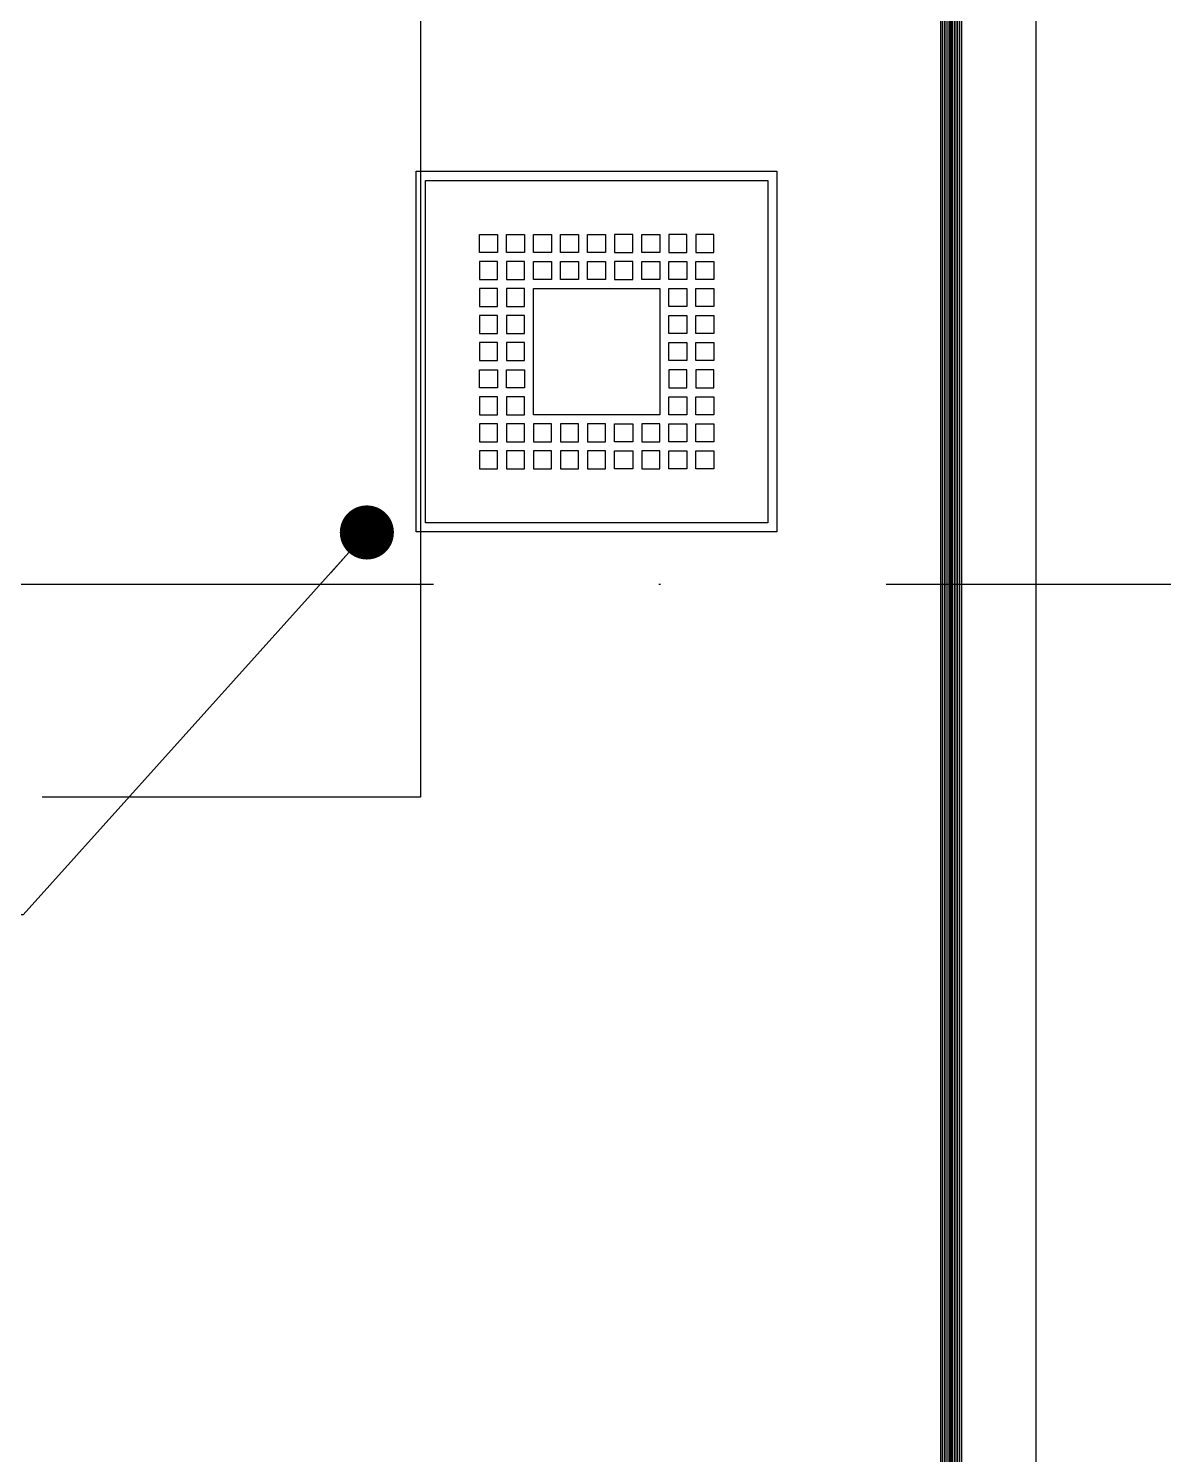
# Model space of a CAD drawing. Extents: x 58467 to 79089, y -33726 to -17391.
# Drawn here: x 72400 to 72462.9, y -20735.3 to -20656.2 of the extents above; entities that cross this region are included whole.
import ezdxf
from ezdxf.enums import TextEntityAlignment as Align

# ---------------------------------------------------------------- set-up
doc = ezdxf.new("R2010")
doc.units = 0
doc.header["$LTSCALE"] = 100
doc.linetypes.add('DASHDOT2', pattern=[0.5, 0.25, -0.125, 0, -0.125])
doc.linetypes.add('HIDDEN2', pattern=[0.1875, 0.125, -0.0625])
doc.layers.add('+ENTE-HVAC-VRF-KLİMA BAKIR BORU', color=52, linetype='COPPER_LINE', lineweight=30)
doc.layers.add('+ENTE-ST-DOSEME USTU KONDDRENAJ', color=110, linetype='DOSEMEUSTUKONDENSDRENAJ_LINE', lineweight=40)
for name, color, linetype in [('3-cam', 4, 'Continuous'), ('BA_axis', 5, 'DASHDOT2'), ('BA_symbol', 8, 'Continuous'), ('BA_text_material', 12, 'Continuous'), ('DTR', 24, 'Continuous'), ('Kompozit', 122, 'Continuous')]:
    doc.layers.add(name, color=color, linetype=linetype)
doc.styles.add('dim', font='simplex.shx', dxfattribs={"width": 0.7})
doc.styles.add('text1', font='arial.ttf', dxfattribs={"height": 20})
doc.linetypes.add('COPPER_LINE', pattern='A,35,-10,["COPPER",Standard,S=15,R=0,X=-0.075,Y=-7.5],-95', length=140)
doc.linetypes.add('DOSEMEUSTUKONDENSDRENAJ_LINE', pattern='A,300,-40,["CD",Standard,S=15,R=0,X=-35,Y=-7.5],0', length=340)
doc.dimstyles.new('1_100', dxfattribs={"dimtxt": 8, "dimasz": 3, "dimexe": 6, "dimexo": 0, "dimgap": 2, "dimtad": 0, "dimdec": 1, "dimzin": 11, "dimtxsty": 'dim', "dimblk": 'DOT', "dimcen": 0, "dimdle": 1.25, "dimclrt": 256, "dimadec": 0, "dimazin": 0, "dimtfac": 1.25, "dimtdec": 1, "dimtix": 1, "dimtofl": 0, "dimtmove": 1, "dimatfit": 3, "dimldrblk": 'DOT', "dimfxl": 20, "dimfxlon": 1, "dimtolj": 1, "dimtzin": 0, "dimarcsym": 0})

# ---------------------------------------------------------------- blocks, each defined once
blk = doc.blocks.new('*U176')
blk.add_line((0, 0), (0, -696))
at = {"linetype": 'Continuous', "style": 'text1'}
blk.add_attdef('1', text='', height=40, dxfattribs=at).set_placement((0, 38), align=Align.MIDDLE)
blk = doc.blocks.new('AXIS')
at = {"layer": 'BA_axis', "xscale": -1, "rotation": 270}
blk.add_blockref('*U176', (4176.09, -33135.267), dxfattribs=at)
blk = doc.blocks.new('süzgeç')
for points in [[(44592.82, -25660.774), (44612.82, -25660.774), (44612.82, -25680.774), (44592.82, -25680.774)], [(44593.32, -25661.274), (44612.32, -25661.274), (44612.32, -25680.274), (44593.32, -25680.274)], [(44596.32, -25664.274), (44597.32, -25664.274), (44597.32, -25665.274), (44596.32, -25665.274)], [(44597.82, -25664.274), (44598.82, -25664.274), (44598.82, -25665.274), (44597.82, -25665.274)], [(44599.32, -25664.274), (44599.32, -25665.274), (44600.32, -25665.274), (44600.32, -25664.274)], [(44601.82, -25664.274), (44601.82, -25665.274), (44600.82, -25665.274), (44600.82, -25664.274)], [(44602.32, -25664.274), (44602.32, -25665.274), (44603.32, -25665.274), (44603.32, -25664.274)], [(44603.82, -25664.274), (44603.82, -25665.274), (44604.82, -25665.274), (44604.82, -25664.274)], [(44605.32, -25664.274), (44605.32, -25665.274), (44606.32, -25665.274), (44606.32, -25664.274)], [(44607.82, -25664.274), (44606.82, -25664.274), (44606.82, -25665.274), (44607.82, -25665.274)], [(44609.32, -25664.274), (44608.32, -25664.274), (44608.32, -25665.274), (44609.32, -25665.274)], [(44596.32, -25665.774), (44597.32, -25665.774), (44597.32, -25666.774), (44596.32, -25666.774)], [(44597.82, -25665.774), (44598.82, -25665.774), (44598.82, -25666.774), (44597.82, -25666.774)], [(44599.32, -25665.774), (44599.32, -25666.774), (44600.32, -25666.774), (44600.32, -25665.774)], [(44601.82, -25665.774), (44601.82, -25666.774), (44600.82, -25666.774), (44600.82, -25665.774)], [(44602.32, -25665.774), (44602.32, -25666.774), (44603.32, -25666.774), (44603.32, -25665.774)], [(44603.82, -25665.774), (44603.82, -25666.774), (44604.82, -25666.774), (44604.82, -25665.774)], [(44605.32, -25665.774), (44605.32, -25666.774), (44606.32, -25666.774), (44606.32, -25665.774)], [(44607.82, -25665.774), (44606.82, -25665.774), (44606.82, -25666.774), (44607.82, -25666.774)], [(44609.32, -25665.774), (44608.32, -25665.774), (44608.32, -25666.774), (44609.32, -25666.774)], [(44596.32, -25667.274), (44597.32, -25667.274), (44597.32, -25668.274), (44596.32, -25668.274)], [(44597.82, -25667.274), (44598.82, -25667.274), (44598.82, -25668.274), (44597.82, -25668.274)], [(44599.32, -25667.274), (44606.32, -25667.274), (44606.32, -25674.274), (44599.32, -25674.274)], [(44607.82, -25667.274), (44606.82, -25667.274), (44606.82, -25668.274), (44607.82, -25668.274)], [(44609.32, -25667.274), (44608.32, -25667.274), (44608.32, -25668.274), (44609.32, -25668.274)], [(44596.32, -25669.774), (44597.32, -25669.774), (44597.32, -25668.774), (44596.32, -25668.774)], [(44597.82, -25669.774), (44598.82, -25669.774), (44598.82, -25668.774), (44597.82, -25668.774)], [(44607.82, -25669.774), (44606.82, -25669.774), (44606.82, -25668.774), (44607.82, -25668.774)], [(44609.32, -25669.774), (44608.32, -25669.774), (44608.32, -25668.774), (44609.32, -25668.774)], [(44596.32, -25670.274), (44597.32, -25670.274), (44597.32, -25671.274), (44596.32, -25671.274)], [(44597.82, -25670.274), (44598.82, -25670.274), (44598.82, -25671.274), (44597.82, -25671.274)], [(44607.82, -25670.274), (44606.82, -25670.274), (44606.82, -25671.274), (44607.82, -25671.274)], [(44609.32, -25670.274), (44608.32, -25670.274), (44608.32, -25671.274), (44609.32, -25671.274)], [(44596.32, -25671.774), (44597.32, -25671.774), (44597.32, -25672.774), (44596.32, -25672.774)], [(44597.82, -25671.774), (44598.82, -25671.774), (44598.82, -25672.774), (44597.82, -25672.774)], [(44607.82, -25671.774), (44606.82, -25671.774), (44606.82, -25672.774), (44607.82, -25672.774)], [(44609.32, -25671.774), (44608.32, -25671.774), (44608.32, -25672.774), (44609.32, -25672.774)], [(44596.32, -25673.274), (44597.32, -25673.274), (44597.32, -25674.274), (44596.32, -25674.274)], [(44597.82, -25673.274), (44598.82, -25673.274), (44598.82, -25674.274), (44597.82, -25674.274)], [(44607.82, -25673.274), (44606.82, -25673.274), (44606.82, -25674.274), (44607.82, -25674.274)], [(44609.32, -25673.274), (44608.32, -25673.274), (44608.32, -25674.274), (44609.32, -25674.274)], [(44596.32, -25674.774), (44597.32, -25674.774), (44597.32, -25675.774), (44596.32, -25675.774)], [(44597.82, -25674.774), (44598.82, -25674.774), (44598.82, -25675.774), (44597.82, -25675.774)], [(44599.32, -25675.774), (44599.32, -25674.774), (44600.32, -25674.774), (44600.32, -25675.774)], [(44601.82, -25675.774), (44601.82, -25674.774), (44600.82, -25674.774), (44600.82, -25675.774)], [(44602.32, -25675.774), (44602.32, -25674.774), (44603.32, -25674.774), (44603.32, -25675.774)], [(44603.82, -25675.774), (44603.82, -25674.774), (44604.82, -25674.774), (44604.82, -25675.774)], [(44605.32, -25675.774), (44605.32, -25674.774), (44606.32, -25674.774), (44606.32, -25675.774)], [(44607.82, -25674.774), (44606.82, -25674.774), (44606.82, -25675.774), (44607.82, -25675.774)], [(44609.32, -25674.774), (44608.32, -25674.774), (44608.32, -25675.774), (44609.32, -25675.774)], [(44596.32, -25677.274), (44597.32, -25677.274), (44597.32, -25676.274), (44596.32, -25676.274)], [(44597.82, -25677.274), (44598.82, -25677.274), (44598.82, -25676.274), (44597.82, -25676.274)], [(44599.32, -25677.274), (44599.32, -25676.274), (44600.32, -25676.274), (44600.32, -25677.274)], [(44601.82, -25677.274), (44601.82, -25676.274), (44600.82, -25676.274), (44600.82, -25677.274)], [(44602.32, -25677.274), (44602.32, -25676.274), (44603.32, -25676.274), (44603.32, -25677.274)], [(44603.82, -25677.274), (44603.82, -25676.274), (44604.82, -25676.274), (44604.82, -25677.274)], [(44605.32, -25677.274), (44605.32, -25676.274), (44606.32, -25676.274), (44606.32, -25677.274)], [(44607.82, -25677.274), (44606.82, -25677.274), (44606.82, -25676.274), (44607.82, -25676.274)], [(44609.32, -25677.274), (44608.32, -25677.274), (44608.32, -25676.274), (44609.32, -25676.274)]]:
    blk.add_lwpolyline(points, close=True)
blk = doc.blocks.new('_Dot')
at = {"color": 0, "linetype": 'ByBlock', "lineweight": -2}
blk.add_line((-0.5, 0), (-1, 0), dxfattribs=at)
at = {"color": 0, "linetype": 'ByBlock', "const_width": 0.5}
blk.add_lwpolyline([(-0.25, 0, 1), (0.25, 0, 1)], format="xyb", close=True, dxfattribs=at)
blk = doc.blocks.new('A$C56216D09')
at = {"layer": '3-cam'}
for p, q in [((3722.203, -2673.368, 1.307), (3722.203, -535.573, 1.307)), ((3722.703, -2673.368, 1.307), (3722.703, -535.573, 1.307)), ((3722.855, -2673.368, 1.307), (3722.855, -535.573, 1.307)), ((3723.355, -535.573, 1.307), (3723.355, -2674.52, 1.307))]:
    blk.add_line(p, q, dxfattribs=at)
at = {"layer": '3-cam', "color": 1, "linetype": 'HIDDEN2', "ltscale": 5, "const_width": 0.152, "elevation": 1.307}
blk.add_lwpolyline([(3722.779, -2673.368), (3722.779, -535.572)], dxfattribs=at)
at = {"layer": 'DTR', "color": 252}
for p, q in [((3722.303, -2673.368, 1.307), (3722.303, -535.523, 1.307)), ((3722.403, -2673.368, 1.307), (3722.403, -535.523, 1.307)), ((3722.503, -2673.368, 1.307), (3722.503, -535.523, 1.307)), ((3722.603, -2673.368, 1.307), (3722.603, -535.523, 1.307)), ((3722.955, -2673.368, 1.307), (3722.955, -535.523, 1.307)), ((3723.055, -2673.368, 1.307), (3723.055, -535.523, 1.307)), ((3723.155, -2673.368, 1.307), (3723.155, -535.523, 1.307)), ((3723.255, -2673.368, 1.307), (3723.255, -535.523, 1.307))]:
    blk.add_line(p, q, dxfattribs=at)
at = {"layer": 'Kompozit', "elevation": 1.307}
blk.add_lwpolyline([(2061.011, -2678.62), (3727.487, -2678.62), (3727.487, -517.73)], dxfattribs=at)
blk = doc.blocks.new('4. KAT')
at = {"layer": '+ENTE-HVAC-VRF-KLİMA BAKIR BORU', "color": 2, "linetype": 'Continuous'}
for p, q in [((54209.508, -33232.752, -3.339), (54209.508, -33399.942, -3.339)), ((54209.508, -33399.942, -3.339), (54188.524, -33399.942, -3.339))]:
    blk.add_line(p, q, dxfattribs=at)

msp = doc.modelspace()

# ---------------------------------------------------------------- block references
at = {"layer": '+ENTE-ST-DOSEME USTU KONDDRENAJ', "color": 3, "linetype": 'Continuous'}
msp.add_blockref('4. KAT', (18212.194, 12701.082), dxfattribs=at)
msp.add_blockref('A$C56216D09', (68728.358, -18634.533, -1.307))
at = {"layer": 'BA_axis'}
msp.add_blockref('AXIS', (68546.932, 12448.205), dxfattribs=at)
at = {"layer": 'BA_symbol', "rotation": 180}
msp.add_blockref('süzgeç', (117034.291, -46344.928), dxfattribs=at)

# ---------------------------------------------------------------- leaders
at = {"layer": 'BA_text_material', "color": 9}
msp.add_leader([(72418.727, -20684.182), (72399.659, -20705.387), (72374.659, -20705.387)], dimstyle='1_100', override={"dimgap": 2, "dimtad": 0, "dimldrblk": 'Dot'}, dxfattribs=at)

doc.saveas('drawing.dxf')
